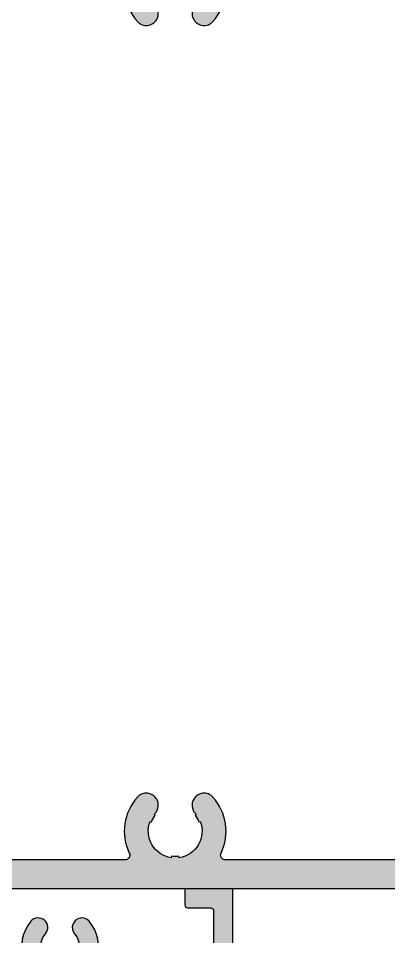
# Model space of a CAD drawing. Header units: millimetres. Extents: x 12351878 to 12381578, y 696206 to 738256.
# Drawn here: x 12356840.2 to 12356878.7, y 718273.8 to 718369.6 of the extents above; entities that cross this region are included whole.
import ezdxf

# ---------------------------------------------------------------- set-up
doc = ezdxf.new("R2010")
doc.units = ezdxf.units.MM
doc.header["$LTSCALE"] = 1000
for name, color, linetype in [('EXTRUSION1', 4, 'Continuous'), ('SYMBOL', 7, 'Continuous'), ('型材断面填充', 254, 'Continuous')]:
    doc.layers.add(name, color=color, linetype=linetype)

# ---------------------------------------------------------------- blocks, each defined once
blk = doc.blocks.new('20211014-LC01')
at = {"layer": '型材断面填充', "linetype": 'ByBlock'}
h = blk.add_hatch(color=256, dxfattribs=at)
edge = h.paths.add_edge_path()
edge.add_line((2.182787284255028e-11, 30.00000132540299), (0, 0))
edge.add_line((0, 0), (77.99999910921179, 0))
edge.add_line((77.99999910921179, 0), (77.99999910921179, 10))
edge.add_line((77.99999910921179, 10), (72.99999910921179, 10))
edge.add_line((72.99999910921179, 10), (72.99999910921179, 8.30000000000291))
edge.add_arc((73.29999910921651, 8.30000000000473), 0.3000000000047294, 180.0000000003474, 269.9999999996526)
edge.add_line((73.2999991092147, 8), (75.69999910920887, 8))
edge.add_arc((75.69999910921251, 7.700000000000728), 0.2999999999992724, 6.947971087356564e-10, 90.0000000006948, ccw=False)
edge.add_line((75.99999910921179, 7.700000000004366), (75.99999910921179, 2.30000000000291))
edge.add_arc((75.6999991092107, 2.300000000008367), 0.3000000000010914, 269.9999999996526, 359.9999999989578, ccw=False)
edge.add_line((75.69999910920887, 2.000000000007276), (64.24264068706543, 2))
edge.add_arc((64.24264068707105, 2.500000000004484), 0.500000000004484, 160.5287793647621, 269.99999999935676, ccw=False)
edge.add_arc((59.99999999996054, 4.00000000001153), 3.999999999989583, 340.5287793654656, 400.5287793656448)
edge.add_arc((62.28023896606836, 5.949489742849121), 0.999999999992013, 40.52877936183034, 220.5287793663074)
edge.add_arc((59.99999999991791, 4.000000000101863), 1.999999999979257, -220.52877936528262, 40.52877936445998, ccw=False)
edge.add_arc((57.71976103376196, 5.949489742843847), 0.9999999999927719, 319.4712206357726, 499.4712206334218)
edge.add_arc((59.99999999992689, 4.000000000056266), 4.000000000001259, 139.4712206342444, 199.4712206351549)
edge.add_arc((55.75735931282482, 2.500000000006407), 0.4999999999991278, -89.99999999993003, 19.471220635221187, ccw=False)
edge.add_line((55.75735931282543, 2.000000000007276), (44.0000250842204, 2.000000000007276))
edge.add_arc((44.0000250842204, 2.500000000007276), 0.5, 180, 270, ccw=False)
edge.add_line((43.5000250842204, 2.500000000007276), (43.50002508424222, 45.00000132540299))
edge.add_line((43.50002508424222, 45.00000132540299), (41.50002508423859, 45.00000132540299))
edge.add_line((41.50002508423859, 45.00000132540299), (41.5000250842204, 2.5))
edge.add_arc((41.0000250842204, 2.5), 0.5, -90, 0, ccw=False)
edge.add_line((41.0000250842204, 2), (19.24264068213961, 2))
edge.add_arc((19.24264068214507, 2.500000000006199), 0.500000000006199, 160.5287793641556, 269.99999999937387, ccw=False)
edge.add_arc((14.99999999505231, 4.000000000029332), 3.999999999976509, 340.5287793652395, 400.5287793653322)
edge.add_arc((17.28023896116406, 5.949489742834308), 0.999999999997143, 40.5287793621472, 220.5287793660365)
edge.add_arc((14.99999999500717, 4.000000000087311), 1.999999999978857, -220.52877936556672, 40.52877936446981, ccw=False)
edge.add_arc((12.71976102885796, 5.949489742836571), 0.9999999999927746, 319.4712206357727, 499.4712206334216)
edge.add_arc((14.99999999502323, 4.000000000039907), 4.000000000007418, 139.4712206341486, 199.4712206347646)
edge.add_arc((10.75735930789142, 2.500000000013267), 0.5000000000132675, -89.99999999906203, 19.47122063469891, ccw=False)
edge.add_line((10.75735930789961, 2), (2.5, 2))
edge.add_arc((2.5, 2.5), 0.5, 180, 270, ccw=False)
edge.add_line((2, 2.5), (2.000000000021828, 30.00000132540299))
edge.add_line((2.000000000021828, 30.00000132540299), (2.182787284255028e-11, 30.00000132540299))
at = {"color": 0, "linetype": 'ByBlock'}
blk.add_lwpolyline([(2.182787284255028e-11, 30.00000132540299), (0, 0), (77.99999910921179, 0), (77.99999910921179, 10), (72.99999910921179, 10), (72.99999910921179, 8.30000000000291, 0.4142135623695433), (73.2999991092147, 8), (75.69999910920887, 8, -0.414213562373095), (75.99999910921179, 7.700000000004366), (75.99999910921179, 2.30000000000291, -0.414213562369543), (75.69999910920887, 2.000000000007276), (64.24264068706543, 2, -0.5176380902056175), (63.77123616627796, 2.666666666678793, 0.2679491924319606), (63.04031862148986, 6.599319657056185, 1.000000000039071), (61.52015931069764, 5.299659828582662, -2.170601334408003), (58.47984068915684, 5.29965982860449, 0.999999999979483), (56.95968137839373, 6.599319657114393, 0.2679491924353811), (56.2287638336129, 2.666666666678793, -0.5176380902086928), (55.75735931282543, 2.000000000007276), (44.0000250842204, 2.000000000007276, -0.4142135623730951), (43.5000250842204, 2.500000000007276), (43.50002508424222, 45.00000132540299), (41.50002508423859, 45.00000132540299), (41.5000250842204, 2.5, -0.414213562373095), (41.0000250842204, 2), (19.24264068213961, 2, -0.5176380902090658), (18.77123616135214, 2.666666666686069, 0.2679491924315565), (18.04031861658586, 6.599319657048909, 1.000000000033942), (16.52015930578636, 5.29965982856811, -2.170601334415327), (13.47984068425285, 5.299659828597214, 0.999999999979483), (11.95968137348973, 6.599319657107117, 0.2679491924340037), (11.22876382869435, 2.666666666686069, -0.5176380902010047), (10.75735930789961, 2), (2.5, 2, -0.414213562373095), (2, 2.5), (2.000000000021828, 30.00000132540299)], format="xyb", close=True, dxfattribs=at)
blk = doc.blocks.new('20211011-LC12')
at = {"layer": '型材断面填充', "linetype": 'ByBlock'}
h = blk.add_hatch(color=256, dxfattribs=at)
edge = h.paths.add_edge_path(flags=16)
edge.add_arc((44.99995046646291, 47.49991090742333), 0.5, 0, 90)
edge.add_line((44.99995046646291, 47.99991090742333), (30.99997148096008, 47.99991090742697))
edge.add_arc((30.99997148096008, 47.49991090742697), 0.5, 90, 180)
edge.add_line((30.49997148096008, 47.49991090742697), (30.49997148096008, 41.62942495593961))
edge.add_arc((29.99997148096001, 41.62942495593948), 0.5000000000000746, -60.25511870231918, 1.4722445484949276e-11, ccw=False)
edge.add_line((30.24804095014406, 41.19530338488039), (25.75187692749023, 38.62606680043245))
edge.add_arc((25.99994639667428, 38.19194522937336), 0.5000000000000722, 119.7448812976808, 180.0000000000147)
edge.add_line((25.4999463966742, 38.19194522937323), (25.4999463966742, 11.49991367585972))
edge.add_arc((25.9999463966742, 11.49991367585972), 0.5, 180, 270)
edge.add_line((25.9999463966742, 10.99991367585972), (44.99995046646291, 10.99991367585608))
edge.add_arc((44.99995046646291, 11.49991367585608), 0.5, 270, 360)
edge.add_line((45.49995046646291, 11.49991367585608), (45.49995046646291, 47.49991090742333))
edge = h.paths.add_edge_path(flags=16)
edge.add_arc((149.9999677274575, 43.99991090404912), 5.299999999982185, 154.4667710054802, 222.0225913319794)
edge.add_arc((146.9912999442908, 41.28874544056831), 1.250000000002372, 222.0225913320076, 330.0000000004409)
edge.add_arc((146.991299944308, 41.28874544058336), 1.249999999995031, 329.9999999994492, 402.0225913369761)
edge.add_arc((149.9999677272222, 43.99991090431489), 2.799999999964994, 218.5196242606471, 222.022591337007, ccw=False)
edge.add_line((147.8092620219977, 42.25611948533697), (147.9266212562216, 42.34953688277528))
edge.add_arc((149.999967727414, 43.99991090412306), 2.649999999989757, 201.4803757469475, 218.5196242551437, ccw=False)
edge.add_line((147.5340286636201, 43.02952719980749), (147.3944472071889, 42.97459982031796))
edge.add_arc((149.9999677274535, 43.99991090408348), 2.80000000000218, 98.51962425415968, 201.4803757459716, ccw=False)
edge.add_line((149.5851529126376, 46.76901340659606), (149.6073751348558, 46.62066862966822))
edge.add_arc((149.9999677274518, 43.99991090408002), 2.649999999998381, 81.48037574577779, 98.51962425422221, ccw=False)
edge.add_line((150.3925603200478, 46.62066862966822), (150.414782542266, 46.76901340658151))
edge.add_arc((149.9999677274758, 43.99991090408665), 2.799999999980847, -21.480375745893127, 81.48037574630712, ccw=False)
edge.add_line((152.605488247722, 42.97459982033251), (152.4659067912726, 43.02952719981113))
edge.add_arc((149.9999677274848, 43.99991090407001), 2.649999999963366, 321.4803757458682, 338.51962425414524, ccw=False)
edge.add_line((152.0733141986857, 42.34953688277528), (152.1906734329095, 42.25611948533697))
edge.add_arc((149.9999677274761, 43.99991090407291), 2.7999999999778, 317.9774086670887, 321.4803757458903, ccw=False)
edge.add_arc((153.0086355105848, 41.28874544055471), 1.2499999999839, 137.9774086670813, 209.9999999993286)
edge.add_arc((153.0086355105922, 41.28874544059364), 1.250000000009841, 210.0000000007027, 317.9774086799817)
edge.add_arc((149.9999677273191, 43.99991090303279), 5.299999999371392, 317.9774086799838, 385.533228998954)
edge.add_arc((155.2335133676093, 46.49991090777562), 0.5000000000005931, 89.99999999995771, 205.5332289990933, ccw=False)
edge.add_line((155.2335133676097, 46.99991090777621), (196.4999677271699, 46.99991090777621))
edge.add_arc((196.4999677271699, 46.49991090777621), 0.5, 0, 90, ccw=False)
edge.add_line((196.9999677271699, 46.49991090777621), (196.9999677271699, -46.50008909222379))
edge.add_arc((196.4999677271699, -46.50008909222379), 0.5, -90, 0, ccw=False)
edge.add_line((196.4999677271699, -47.00008909222379), (155.2335133676133, -47.00008909222379))
edge.add_arc((155.2335133676145, -46.50008909222562), 0.4999999999981668, 154.4667710009284, 269.9999999998665, ccw=False)
edge.add_arc((149.9999677273338, -44.00008908745983), 5.299999999375096, 334.4667710007754, 402.0225913199459)
edge.add_arc((153.0086355106098, -41.2889236250227), 1.250000000012796, 42.0225913198766, 149.9999999990069)
edge.add_arc((153.0086355106102, -41.28892362497651), 1.249999999990001, 150.000000000849, 222.0225913322366)
edge.add_arc((149.9999677274278, -44.00008908850176), 2.800000000031143, 38.51962425341719, 42.02259133231382, ccw=False)
edge.add_line((152.1906734329241, -42.25629766975908), (152.0733141987039, -42.34971506719739))
edge.add_arc((149.9999677274898, -44.00008908849453), 2.64999999997516, 21.48037574572578, 38.5196242539954, ccw=False)
edge.add_line((152.4659067912908, -43.02970538423688), (152.6054882477438, -42.97477800475463))
edge.add_arc((149.9999677274895, -44.00008908850669), 2.799999999987707, -81.48037574615881, 21.480375745792287, ccw=False)
edge.add_line((150.4147825422879, -46.76919159100726), (150.392560320066, -46.62084681409397))
edge.add_arc((149.99996772747, -44.00008908851306), 2.649999999991179, 261.4803757457545, 278.51962425424557, ccw=False)
edge.add_line((149.607375134874, -46.62084681409397), (149.5851529126594, -46.76919159102181))
edge.add_arc((149.9999677274713, -44.00008908850853), 2.800000000002273, 158.5196242542045, 261.48037574592416, ccw=False)
edge.add_line((147.3944472072035, -42.97477800475099), (147.5340286636383, -43.02970538423324))
edge.add_arc((149.9999677274603, -44.00008908856505), 2.650000000021864, 141.48037574496, 158.5196242529483, ccw=False)
edge.add_line((147.9266212562397, -42.34971506720103), (147.8092620220159, -42.25629766976272))
edge.add_arc((149.9999677272715, -44.00008908887715), 2.800000000074363, 137.9774086613496, 141.4803757375639, ccw=False)
edge.add_arc((146.9912999443257, -41.28892362501345), 1.249999999997598, 317.9774086631735, 390.0000000007128)
edge.add_arc((146.99129994431, -41.2889236249865), 1.249999999997777, 29.99999999928112, 137.977408668044)
edge.add_arc((149.9999677274575, -44.00008908847506), 5.299999999968509, 137.9774086678316, 205.5332289948497)
edge.add_arc((144.7664220870027, -46.50008909283886), 0.4999999993885642, -90.00000000040058, 25.533228995279387, ccw=False)
edge.add_line((144.7664220869992, -47.00008909222743), (77.23351281481882, -47.00008909222379))
edge.add_arc((77.23351281482269, -46.50008909222416), 0.4999999999996305, 154.466771019674, 269.9999999995571, ccw=False)
edge.add_arc((71.99996717372757, -44.00008908917734), 5.2999999993676, 334.4667710195702, 402.0225913200246)
edge.add_arc((75.00863495699468, -41.28892362674407), 1.250000000014449, 42.02259132006964, 149.9999999990196)
edge.add_arc((75.00863495699342, -41.28892362669682), 1.249999999989737, 150.000000000866, 222.0225913327244)
edge.add_arc((71.99996717384312, -44.00008909023255), 2.800000000014636, 38.51962425404338, 42.02259133269388, ccw=False)
edge.add_line((74.19067287930739, -42.2562976714762), (74.07331364508718, -42.34971506891816))
edge.add_arc((71.99996717388355, -44.00008909021446), 2.64999999996647, 21.48037574586499, 38.51962425412188, ccw=False)
edge.add_line((74.46590623767406, -43.029705385954), (74.60548769412708, -42.97477800647539))
edge.add_arc((71.99996717388368, -44.0000890902311), 2.799999999978886, -81.4803757463576, 21.48037574594349, ccw=False)
edge.add_line((72.41478198867117, -46.76919159272438), (72.3925597664529, -46.62084681581109))
edge.add_arc((71.99996717385511, -44.00008909021927), 2.650000000002241, 261.4803757457505, 278.5196242542495, ccw=False)
edge.add_line((71.60737458125732, -46.62084681581109), (71.5851523590427, -46.76919159273893))
edge.add_arc((71.9999671738546, -44.00008909022566), 2.800000000002273, 158.5196242542045, 261.48037574592416, ccw=False)
edge.add_line((69.39444665358678, -42.97477800646811), (69.53402811002161, -43.02970538595036))
edge.add_arc((71.99996717384359, -44.00008909028218), 2.650000000021877, 141.4803757449602, 158.5196242529484, ccw=False)
edge.add_line((69.92662070262304, -42.34971506891816), (69.8092614683992, -42.25629767147984))
edge.add_arc((71.99996717365867, -44.00008909059759), 2.800000000079483, 137.9774086613528, 141.4803757375606, ccw=False)
edge.add_arc((68.99129939071263, -41.28892362673096), 1.24999999999467, 317.9774086630762, 390.0000000008104)
edge.add_arc((68.99129939069567, -41.28892362671115), 1.24999999999945, 29.99999999963546, 137.9774086678739)
edge.add_arc((71.99996717385162, -44.00008909019281), 5.29999999997183, 137.9774086679079, 205.5332289760399)
edge.add_arc((66.76642153256614, -46.50008909283731), 0.4999999993937493, -89.99999999983072, 25.533228975857583, ccw=False)
edge.add_line((66.76642153256762, -47.00008909223106), (53.99997437780257, -47.00008909222379))
edge.add_arc((53.99997437780257, -46.50008909222379), 0.5, 180, 270, ccw=False)
edge.add_line((53.49997437780257, -46.50008909222379), (53.49997437780257, -41.0492827536109))
edge.add_arc((52.99997437780272, -41.04928275361116), 0.4999999999998508, 3.012621394283142e-11, 60.2551187032944)
edge.add_line((53.24804384697927, -40.61516118254804), (48.75187982433636, -38.04592459819105))
edge.add_arc((48.99994929351042, -37.61180302713355), 0.4999999999937293, 179.9999999998022, 240.2551187032219, ccw=False)
edge.add_line((48.49994929351669, -37.61180302713183), (48.49994929351669, -21.42003070778082))
edge.add_line((48.49994929351669, -21.42003070778082), (51.49994818768027, -19.42003353000109))
edge.add_line((51.49994818768027, -19.42003353000109), (51.49995242101431, -10.58014171368632))
edge.add_line((51.49995242101431, -10.58014171368632), (48.49994929351669, -8.580141713686317))
edge.add_line((48.49994929351669, -8.580141713686317), (48.49994929351305, 46.49991090777621))
edge.add_arc((48.99994929351305, 46.49991090777621), 0.5, 90, 180, ccw=False)
edge.add_line((48.99994929351305, 46.99991090777621), (66.76642153254579, 46.99991090777621))
edge.add_arc((66.76642153254585, 46.49991090838004), 0.4999999993961737, -25.53322897587941, 90.00000000000648, ccw=False)
edge.add_arc((71.99996717384073, 43.99991090573047), 5.29999999998008, 154.4667710239566, 222.0225913319557)
edge.add_arc((68.99129939067411, 41.28874544225269), 1.250000000002382, 222.0225913320071, 330.0000000004406)
edge.add_arc((68.99129939069093, 41.2887454422677), 1.249999999995329, 329.9999999994593, 402.0225913369661)
edge.add_arc((71.99996717361542, 43.9999109060077), 2.799999999978036, 218.5196242606551, 222.0225913369986, ccw=False)
edge.add_line((69.80926146838101, 42.25611948702135), (69.92662070260485, 42.34953688445967))
edge.add_arc((71.99996717379726, 43.99991090580745), 2.649999999989746, 201.4803757469476, 218.5196242551439, ccw=False)
edge.add_line((69.53402811000342, 43.02952720149187), (69.39444665357223, 42.97459982200235))
edge.add_arc((71.99996717383682, 43.99991090576786), 2.800000000002193, 98.51962425416002, 201.4803757459715, ccw=False)
edge.add_line((71.58515235902087, 46.76901340828044), (71.60737458123913, 46.6206686313526))
edge.add_arc((71.9999671738351, 43.99991090576441), 2.649999999998381, 81.48037574577779, 98.51962425422221, ccw=False)
edge.add_line((72.39255976643108, 46.6206686313526), (72.41478198864934, 46.76901340826589))
edge.add_arc((71.99996717385912, 43.99991090577103), 2.799999999980847, -21.480375745893127, 81.48037574630712, ccw=False)
edge.add_line((74.60548769410525, 42.9745998220169), (74.46590623765587, 43.02952720149551))
edge.add_arc((71.99996717387123, 43.99991090575257), 2.649999999959764, 321.4803757458565, 338.51962425415684, ccw=False)
edge.add_line((74.07331364506899, 42.34953688445967), (74.19067287929283, 42.25611948702135))
edge.add_arc((71.9999671738591, 43.99991090575755), 2.799999999978197, 317.9774086670888, 321.4803757458899, ccw=False)
edge.add_arc((75.00863495696483, 41.28874544223943), 1.249999999981275, 137.9774086669939, 209.9999999994161)
edge.add_arc((75.00863495697662, 41.28874544228518), 1.25000000001437, 210.0000000009619, 317.9774086801752)
edge.add_arc((71.99996717370281, 43.99991090471644), 5.29999999937113, 317.9774086800978, 385.5332289805276)
edge.add_arc((77.23351281479559, 46.49991090777398), 0.4999999999985966, 89.99999999983879, 205.5332289805141, ccw=False)
edge.add_line((77.233512814797, 46.99991090777257), (144.7664220869701, 46.99991090778349))
edge.add_arc((144.7664220869692, 46.49991090838878), 0.49999999939471, -25.53322899462478, 89.99999999989899, ccw=False)
edge = h.paths.add_edge_path()
edge.add_arc((46.49994929364766, -48.00008909233657), 1, 89.99999999583122, 180, ccw=False)
edge.add_line((46.49994929372042, -47.00008909233657), (46.69997437796701, -47.00008909235112))
edge.add_arc((46.69997437794882, -47.30008909233584), 0.2999999999847205, 6.947971087356564e-10, 89.99999999652601, ccw=False)
edge.add_line((46.99997437793354, -47.3000890923322), (46.99997437793354, -48.00008909235839))
edge.add_arc((47.49997437792626, -48.00008909235112), 0.499999999992724, 180.0000000008338, 270.0000000008338)
edge.add_line((47.49997437793354, -48.50008909234384), (48.61719215938865, -48.50008909234384))
edge.add_arc((48.61719215938988, -48.00008909235079), 0.4999999999930509, 269.9999999998591, 299.7448812970081)
edge.add_line((48.86526162856535, -48.4342106634067), (50.24804384711024, -47.64404939566521))
edge.add_arc((49.99997437792939, -47.20992782459959), 0.5000000000041475, 299.7448812969915, 360.000000000101)
edge.add_line((50.49997437793354, -47.20992782459871), (50.49997437793354, -42.79025036010353))
edge.add_arc((49.99997437794116, -42.79025036010413), 0.4999999999923759, 6.920886986970144e-11, 60.25511870235114)
edge.add_line((50.24804384712115, -42.35612878905158), (48.86526162856899, -41.56596752128462))
edge.add_arc((48.61719215938529, -42.00008909234391), 0.5000000000000704, 60.25511870236548, 90.00000000003176)
edge.add_line((48.61719215938501, -41.50008909234384), (47.49997437793354, -41.50008909235839))
edge.add_arc((47.49997437793354, -42.00008909235839), 0.5, 90, 180)
edge.add_line((46.99997437793354, -42.00008909235839), (46.99997437792626, -42.70008909237731))
edge.add_arc((46.69997437794154, -42.70008909238095), 0.2999999999847205, -90.00000000347399, 6.947971087356564e-10, ccw=False)
edge.add_line((46.69997437792335, -43.00008909236567), (46.49994929357854, -43.00008909235112))
edge.add_arc((46.49994929365116, -42.00008909235098), 1.000000000000135, 180.0000423203751, 269.99999999583895, ccw=False)
edge.add_line((45.4999492936513, -42.00008983098087), (45.49993062815338, -16.72968895943995))
edge.add_arc((45.69993062815482, -16.72968881171576), 0.2000000000014998, 60.882262584501916, 180.0000423198632, ccw=False)
edge.add_line((45.79725179941306, -16.55496448706253), (48.20262716152502, -17.89475474253049))
edge.add_arc((48.29994833278484, -17.72003041787997), 0.1999999999999119, 240.8822625837279, 359.9999584659344)
edge.add_line((48.4999483327847, -17.72003056286121), (48.49995227616455, -12.28014185873326))
edge.add_arc((48.2999522761631, -12.2801417137521), 0.2000000000015049, 359.9999584659582, 479.1177374154966)
edge.add_line((48.20263110490487, -12.10541738909887), (45.79727371288027, -13.44519763524659))
edge.add_arc((45.69995254162206, -13.27047331059337), 0.2000000000014782, 180.0000089597035, 299.11773741549325, ccw=False)
edge.add_line((45.49995254162059, -13.27047334186864), (45.49994929364766, 7.499917070166703))
edge.add_arc((44.99994929364765, 7.499916991979271), 0.5000000000000132, 8.959619687905531e-06, 90.00001743023843)
edge.add_line((44.99994914154013, 7.999916991979262), (24.99994914161289, 7.999910907685262))
edge.add_arc((24.99994929372225, 7.499910907683454), 0.5000000000018305, 90.00001743044888, 179.9999999997929)
edge.add_line((24.49994929372042, 7.499910907685262), (24.49994929372042, 4.999910907685262))
edge.add_arc((24.99994929372042, 4.999910907685262), 0.5, 180, 270)
edge.add_line((24.99994929372042, 4.499910907685262), (26.99994929372042, 4.499910907685262))
edge.add_arc((26.99994929372042, 3.999910907685262), 0.5, 0, 90, ccw=False)
edge.add_line((27.49994929372042, 3.999910907685262), (27.49994929372042, 2.999910907685262))
edge.add_arc((26.99994929372042, 2.999910907685262), 0.5, -90, 0, ccw=False)
edge.add_line((26.99994929372042, 2.499910907685262), (22.99994929372042, 2.499910907685262))
edge.add_arc((22.99994929372042, 2.999910907685262), 0.5, 180, 270, ccw=False)
edge.add_line((22.49994929372042, 2.999910907685262), (22.49994929372042, 7.499910907685262))
edge.add_arc((21.99994929372042, 7.499910907685262), 0.5, 0, 90)
edge.add_line((21.99994929372042, 7.999910907685262), (2.49994929372042, 7.999910907685262))
edge.add_arc((2.49994929372042, 7.499910907685262), 0.5, 90, 180)
edge.add_line((1.99994929372042, 7.499910907685262), (1.99994929372042, 5.999910907685262))
edge.add_arc((2.49994929372042, 5.999910907685262), 0.5, 180, 270)
edge.add_line((2.49994929372042, 5.499910907685262), (4.49994929372042, 5.499910907685262))
edge.add_arc((4.49994929372042, 4.999910907685262), 0.5, 0, 90, ccw=False)
edge.add_line((4.99994929372042, 4.999910907685262), (4.99994929372042, 3.999910907685262))
edge.add_arc((4.49994929372042, 3.999910907685262), 0.5, -90, 0, ccw=False)
edge.add_line((4.49994929372042, 3.499910907685262), (0.4999492937204195, 3.499910907685262))
edge.add_arc((0.4999492937204195, 3.999910907685262), 0.5, 180, 270, ccw=False)
edge.add_line((-5.070627958048135e-05, 3.999910907685262), (-5.070627594250254e-05, 10.49991090768526))
edge.add_arc((0.4999492937240599, 10.49991090768526), 0.5000000000000024, 90.00000795535311, 180.0000000000002, ccw=False)
edge.add_line((0.4999492243005079, 10.99991090768526), (22.99994646609412, 10.99991403180684))
edge.add_arc((22.99994639666874, 11.49991403181229), 0.50000000000546, 270.0000079555617, 359.9999999997918)
edge.add_line((23.4999463966742, 11.49991403181048), (23.4999463966742, 41.99990875912408))
edge.add_arc((24.4999463966742, 41.99990875912408), 1, 89.99999999583122, 180, ccw=False)
edge.add_line((24.49994639674696, 42.99990875912408), (24.69997148099355, 42.99990875910953))
edge.add_arc((24.69997148096809, 42.69990875912481), 0.2999999999847205, -6.947971087356564e-10, 89.99999999513642, ccw=False)
edge.add_line((24.99997148095281, 42.69990875912117), (24.99997148096008, 41.99990875910225))
edge.add_arc((25.49997148096008, 41.99990875910225), 0.5, 180, 270)
edge.add_line((25.49997148096008, 41.49990875910225), (26.61718926241156, 41.49990875910225))
edge.add_arc((26.61718926241183, 41.99990875910233), 0.500000000000071, 269.9999999999682, 299.7448812976345)
edge.add_line((26.86525873159553, 41.56578718804303), (28.2480409501477, 42.35594845580999))
edge.add_arc((27.99997148096771, 42.79007002686254), 0.4999999999923757, 299.7448812976489, 359.9999999999308)
edge.add_line((28.49997148096008, 42.79007002686194), (28.49997148096008, 47.20974749135712))
edge.add_arc((27.99997148095594, 47.209747491358), 0.5000000000041496, 359.999999999899, 420.2551187030085)
edge.add_line((28.24804095013678, 47.64386906242362), (26.86525873159189, 48.43403033016511))
edge.add_arc((26.61718926241642, 47.9999087591092), 0.4999999999930516, 60.25511870299184, 90.00000000014089)
edge.add_line((26.6171892624152, 48.49990875910225), (25.49997148096008, 48.49990875910225))
edge.add_arc((25.49997148096008, 47.99990875910225), 0.5, 90, 180)
edge.add_line((24.99997148096008, 47.99990875910225), (24.99997148096008, 47.29990875909061))
edge.add_arc((24.69997148096809, 47.29990875908697), 0.2999999999919964, -90.00000000347399, 6.947971087356564e-10, ccw=False)
edge.add_line((24.6999714809499, 46.99990875909498), (24.49997148088733, 46.99990875910953))
edge.add_arc((24.49997148096008, 47.99990875910952), 0.9999999999999929, 180.0000000008334, 269.9999999958314, ccw=False)
edge.add_line((23.49997148096008, 47.99990875909498), (23.49997148093098, 49.99991090739422))
edge.add_line((23.49997148093098, 49.99991090739422), (199.9999677273008, 49.99991090771437))
edge.add_line((199.9999677273008, 49.99991090771437), (199.9999677273008, -50.00008909228563))
edge.add_line((199.9999677273008, -50.00008909228563), (45.49997437790444, -50.00008909228563))
edge.add_line((45.49997437790444, -50.00008909228563), (45.49994929364766, -48.00008909233657))
at = {"color": 0, "linetype": 'ByBlock', "elevation": -4.022694582720726e-08}
blk.add_lwpolyline([(199.9999677273008, -50.00008909228563), (45.49997437790444, -50.00008909228563)], dxfattribs=at)
for points in [[(144.7664220869992, -47.00008909222743), (77.23351281481882, -47.00008909222379, -0.5516495922973828), (76.78234508709284, -46.28457185055959, 0.3036126776570114), (75.9372361248279, -40.45214416288582, 0.5094012912895279), (73.92610320226231, -40.66392362671832, 0.3250286796628074), (74.08003378936337, -42.12570309074363, -0.01528576764142399), (74.19067287930739, -42.2562976714762), (74.07331364508718, -42.34971506891816, -0.07448503859052753), (74.46590623767406, -43.029705385954), (74.60548769412708, -42.97477800647539, -0.4821316613310349), (72.41478198867117, -46.76919159272438), (72.3925597664529, -46.62084681581109, -0.07448503859158971), (71.60737458125732, -46.62084681581109), (71.5851523590427, -46.76919159273893, -0.4821316613279064), (69.39444665358678, -42.97477800646811), (69.53402811002161, -43.02970538595036, -0.0744850385893488), (69.92662070262304, -42.34971506891816), (69.8092614683992, -42.25629767147984, -0.01528576763076372), (69.91990055828501, -42.12570309084913, 0.325028679691156), (70.07383114542972, -40.66392362671832, 0.5094012912306646), (68.06269822304967, -40.45214416266754, 0.3036126776935992), (67.2175892597661, -46.28457185146908, -0.551649592273514), (66.76642153256762, -47.00008909223106), (53.99997437780257, -47.00008909222379, -0.414213562373095)], [(67.21758925974791, 46.28439366701059, 0.3036126776929656), (68.0626982230242, 40.45196597820905, 0.5094012912317363), (70.07383114541153, 40.66374544225982, 0.3250286796900571), (69.91990055826318, 42.125524906387, -0.01528576763135572)], [(74.08003378934518, 42.12552490628514, 0.3250286796655306), (73.92610320224412, 40.66374544225982, 0.5094012912909773), (75.93723612481335, 40.45196597843096, 0.3036126776568941), (76.78234508706737, 46.28439366610837, -0.5516495923018961)]]:
    blk.add_lwpolyline(points, format="xyb", dxfattribs=at)
blk = doc.blocks.new('apqs03')
at = {"layer": 'EXTRUSION1'}
for name, p in [('20211011-LC12', (3186.999969383702, 55.85458540846594)), ('20211014-LC01', (3186.999994784594, -4.145503683830611, -3.970925637230901e-08))]:
    blk.add_blockref(name, p, dxfattribs=at)

msp = doc.modelspace()

# ---------------------------------------------------------------- block references
at = {"layer": 'SYMBOL'}
msp.add_blockref('apqs03', (12353597.50000522, 718272.9283430666), dxfattribs=at)

doc.saveas('drawing.dxf')
